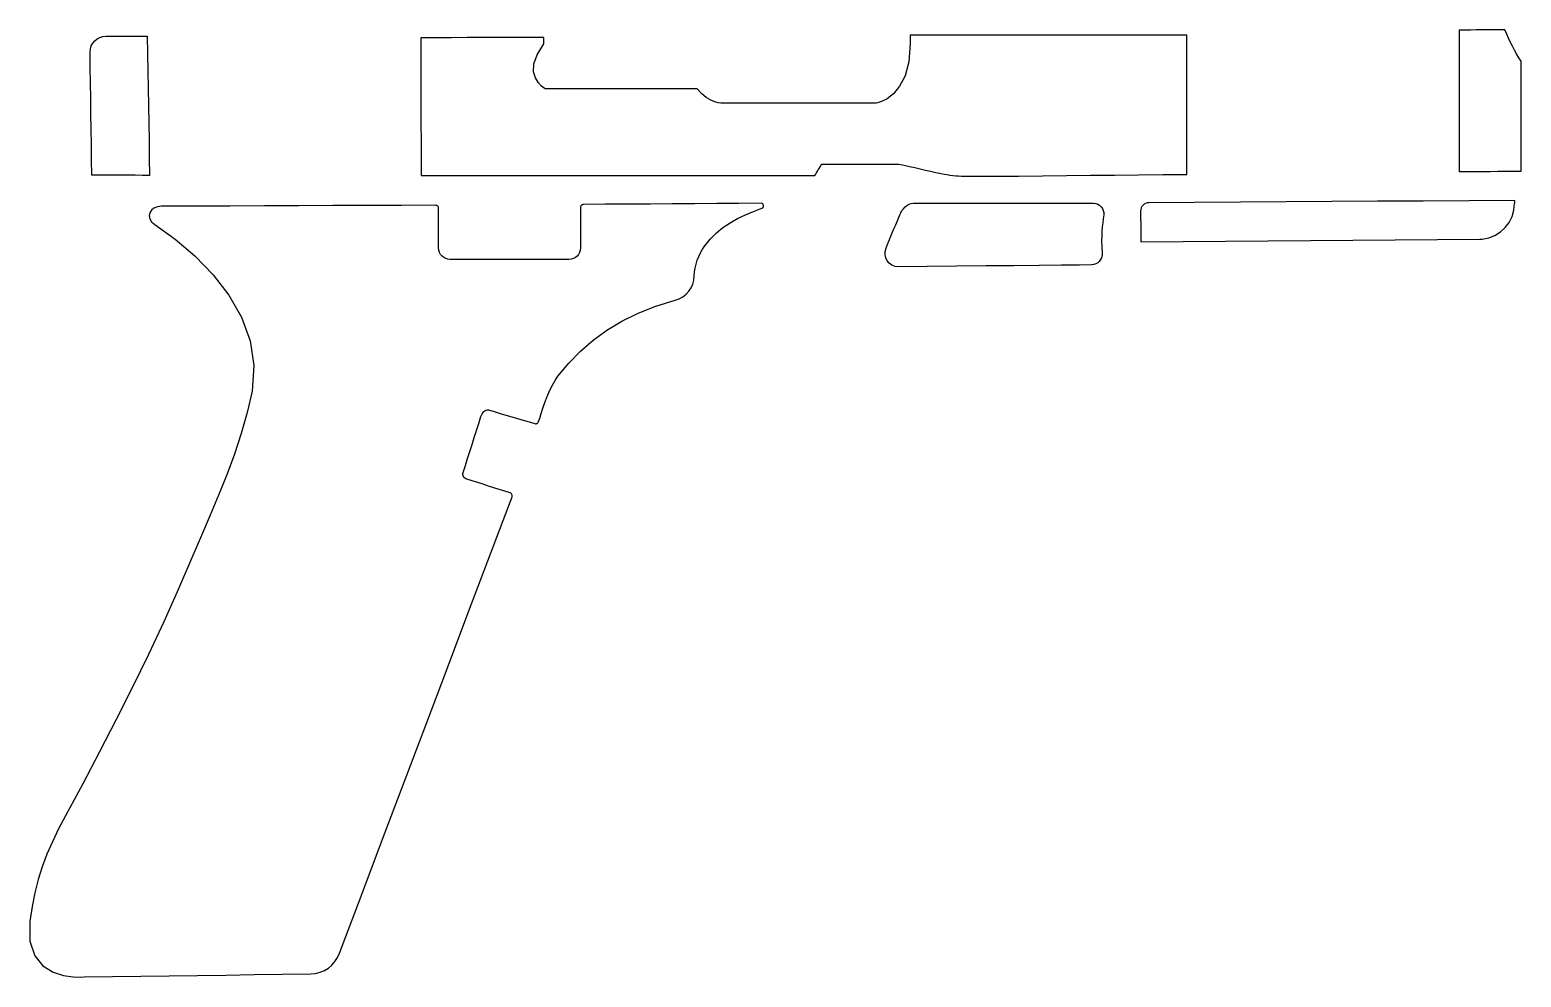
# Model space of a CAD drawing. Header units: metres. Extents: x 16 to 185, y -290 to -182.
import ezdxf

# ---------------------------------------------------------------- set-up
doc = ezdxf.new("R2010")
doc.units = ezdxf.units.M

msp = doc.modelspace()

# ---------------------------------------------------------------- linework, layer by layer
for points in [[(29.389324, -198.69531), (28.56738, -198.693786), (27.745436, -198.692262), (26.923492, -198.690738), (26.101548, -198.689214), (25.279604, -198.68769), (24.45766, -198.686166), (23.635716, -198.684642), (22.813772, -198.683118), (22.789134, -196.932296), (22.764496, -195.181474), (22.739858, -193.430652), (22.71522, -191.67983), (22.690582, -189.929008), (22.665944, -188.178186), (22.641306, -186.427364), (22.616668, -184.676542), (22.648672, -184.309258), (22.75078, -183.966612), (22.915372, -183.65597), (23.135082, -183.384952), (23.402544, -183.160924), (23.710392, -182.991506), (24.051514, -182.884318), (24.41829, -182.846472), (25.006554, -182.84571), (25.594818, -182.844948), (26.183082, -182.844186), (26.771346, -182.843424), (27.35961, -182.842662), (27.947874, -182.8419), (28.536138, -182.841138), (29.124402, -182.840376), (29.157422, -184.822338), (29.190442, -186.8043), (29.223462, -188.786262), (29.256482, -190.768224), (29.289502, -192.750186), (29.322522, -194.732148), (29.355542, -196.71411), (29.388562, -198.696072)], [(115.948206, -182.742332), (115.948206, -182.861204), (115.948206, -182.980076), (115.948206, -183.098948), (115.948206, -183.21782), (115.948206, -183.336692), (115.948206, -183.455564), (115.948206, -183.574436), (115.948206, -183.693308), (115.803426, -185.761884), (115.373912, -187.366148), (114.75339, -188.564266), (114.035586, -189.414404), (113.313972, -189.974474), (112.682528, -190.302642), (112.23498, -190.45682), (112.065054, -190.495428), (109.893354, -190.495428), (107.721654, -190.495428), (105.549954, -190.495428), (103.378254, -190.495428), (101.206554, -190.495428), (99.034854, -190.495428), (96.863154, -190.495428), (94.691454, -190.495428), (94.618556, -190.495174), (94.415102, -190.47968), (94.103698, -190.427102), (93.70695, -190.31585), (93.247464, -190.123826), (92.747846, -189.829186), (92.230956, -189.410086), (91.719146, -188.844936), (89.55405, -188.844936), (87.388954, -188.844936), (85.223858, -188.844936), (83.058762, -188.844936), (80.893666, -188.844936), (78.72857, -188.844936), (76.563474, -188.844936), (74.398378, -188.844936), (74.27976, -188.769752), (73.990708, -188.54166), (73.631044, -188.156596), (73.30059, -187.61075), (73.099168, -186.900058), (73.126854, -186.02071), (73.48347, -184.968896), (74.268838, -183.740552), (74.267822, -183.650636), (74.266806, -183.56072), (74.26579, -183.470804), (74.264774, -183.380888), (74.263758, -183.290972), (74.262742, -183.201056), (74.261726, -183.11114), (74.26071, -183.021224), (72.511666, -183.02224), (70.762622, -183.023256), (69.013578, -183.024272), (67.264534, -183.025288), (65.51549, -183.026304), (63.766446, -183.02732), (62.017402, -183.028336), (60.268358, -183.029352), (60.269882, -184.99074), (60.271406, -186.952128), (60.27293, -188.913516), (60.274454, -190.874904), (60.275978, -192.836292), (60.277502, -194.79768), (60.279026, -196.759068), (60.28055, -198.720456), (65.883282, -198.72071), (71.486014, -198.720964), (77.088746, -198.721218), (82.691478, -198.721472), (88.29421, -198.721726), (93.896942, -198.72198), (99.499674, -198.722234), (105.102406, -198.722488), (105.200958, -198.55942), (105.29951, -198.396352), (105.398062, -198.233284), (105.496614, -198.070216), (105.595166, -197.907148), (105.693718, -197.74408), (105.79227, -197.581012), (105.890822, -197.417944), (106.985816, -197.417944), (108.08081, -197.417944), (109.175804, -197.417944), (110.270798, -197.417944), (111.365792, -197.417944), (112.460786, -197.417944), (113.55578, -197.417944), (114.650774, -197.417944), (115.256056, -197.552056), (115.861338, -197.686168), (116.46662, -197.82028), (117.071902, -197.954392), (117.677184, -198.088504), (118.282466, -198.222616), (118.887748, -198.356728), (119.49303, -198.49084), (119.818912, -198.558404), (120.146318, -198.617332), (120.475248, -198.66737), (120.805194, -198.708772), (121.136156, -198.741284), (121.46788, -198.764906), (121.800366, -198.779638), (122.133106, -198.78548), (122.559318, -198.787258), (122.98553, -198.789036), (123.411742, -198.790814), (123.837954, -198.792592), (124.264166, -198.79437), (124.690378, -198.796148), (125.11659, -198.797926), (125.542802, -198.799704), (128.278382, -198.772272), (131.013962, -198.74484), (133.749542, -198.717408), (136.485122, -198.689976), (139.220702, -198.662544), (141.956282, -198.635112), (144.691862, -198.60768), (147.427442, -198.580248), (147.427442, -196.600318), (147.427442, -194.620388), (147.427442, -192.640458), (147.427442, -190.660528), (147.427442, -188.680598), (147.427442, -186.700668), (147.427442, -184.720738), (147.427442, -182.740808), (143.492474, -182.740808), (139.557506, -182.740808), (135.622538, -182.740808), (131.68757, -182.740808), (127.752602, -182.740808), (123.817634, -182.740808), (119.882666, -182.740808), (115.947698, -182.740808)], [(178.420268, -198.27494), (179.304188, -198.266558), (180.188108, -198.258176), (181.072028, -198.249794), (181.955948, -198.241412), (182.839868, -198.23303), (183.723788, -198.224648), (184.607708, -198.216266), (185.491628, -198.207884), (185.490612, -196.646292), (185.489596, -195.0847), (185.48858, -193.523108), (185.487564, -191.961516), (185.486548, -190.399924), (185.485532, -188.838332), (185.484516, -187.27674), (185.4835, -185.715148), (185.217816, -185.304684), (184.965848, -184.883806), (184.725564, -184.452514), (184.495186, -184.010554), (184.272936, -183.557926), (184.056782, -183.09463), (183.844946, -182.620412), (183.635396, -182.135018), (182.983378, -182.13832), (182.33136, -182.141622), (181.679342, -182.144924), (181.027324, -182.148226), (180.375306, -182.151528), (179.723288, -182.15483), (179.07127, -182.158132), (178.419252, -182.161434), (178.419252, -184.175908), (178.419252, -186.190382), (178.419252, -188.204856), (178.419252, -190.21933), (178.419252, -192.233804), (178.419252, -194.248278), (178.419252, -196.262752), (178.419252, -198.277226)], [(78.42758, -202.353926), (78.42758, -202.928982), (78.42758, -203.504038), (78.42758, -204.079094), (78.42758, -204.65415), (78.42758, -205.229206), (78.42758, -205.804262), (78.42758, -206.379318), (78.42758, -206.954374), (78.400656, -207.220312), (78.323186, -207.46847), (78.200758, -207.69326), (78.038706, -207.889348), (77.842618, -208.0514), (77.617828, -208.173828), (77.369924, -208.251298), (77.103986, -208.278222), (75.416918, -208.278222), (73.72985, -208.278222), (72.042782, -208.278222), (70.355714, -208.278222), (68.668646, -208.278222), (66.981578, -208.278222), (65.29451, -208.278222), (63.607442, -208.278222), (63.341504, -208.251298), (63.0936, -208.173828), (62.86881, -208.0514), (62.672722, -207.889348), (62.51067, -207.69326), (62.388242, -207.46847), (62.310772, -207.220566), (62.283848, -206.954628), (62.283848, -206.390748), (62.283848, -205.826868), (62.283848, -205.262988), (62.283848, -204.699108), (62.283848, -204.135228), (62.283848, -203.571348), (62.283848, -203.007468), (62.283848, -202.443588), (62.276736, -202.3745), (62.25667, -202.309984), (62.22492, -202.251818), (62.18301, -202.201018), (62.13221, -202.159108), (62.07379, -202.127612), (62.009274, -202.1078), (61.939932, -202.100942), (58.041286, -202.114912), (54.14264, -202.128882), (50.243994, -202.142852), (46.345348, -202.156822), (42.446702, -202.170792), (38.548056, -202.184762), (34.64941, -202.198732), (30.750764, -202.212702), (30.272736, -202.271376), (29.882846, -202.429618), (29.591508, -202.666092), (29.408882, -202.959208), (29.345128, -203.287884), (29.41066, -203.630784), (29.615638, -203.966572), (29.970222, -204.273912), (32.301434, -205.948534), (34.548826, -207.863948), (36.61918, -209.99958), (38.41877, -212.334856), (39.854378, -214.849456), (40.832532, -217.522806), (41.260014, -220.334332), (41.043098, -223.26346), (40.500808, -225.688398), (39.825422, -228.077014), (39.040816, -230.43515), (38.170866, -232.76814), (37.239702, -235.081826), (36.2712, -237.38205), (35.28949, -239.674146), (34.318448, -241.96421), (32.692848, -245.751604), (31.000192, -249.50928), (29.247338, -253.239778), (27.441144, -256.945384), (25.588722, -260.628638), (23.69693, -264.291826), (21.772626, -267.937234), (19.822922, -271.567402), (19.030442, -273.07921), (18.327116, -274.533868), (17.70888, -275.958554), (17.17167, -277.3807), (16.711676, -278.827738), (16.324834, -280.326846), (16.007334, -281.905456), (15.755366, -283.591), (15.756382, -285.854394), (16.306292, -287.508696), (17.240758, -288.64814), (18.395188, -289.36696), (19.605244, -289.75939), (20.706588, -289.919918), (21.534882, -289.942524), (21.925788, -289.921442), (21.92909, -289.921188), (21.932392, -289.920934), (21.935694, -289.92068), (21.938742, -289.920426), (21.94179, -289.920172), (21.945092, -289.919918), (21.948394, -289.919664), (21.951696, -289.91941), (25.172924, -289.87496), (28.394152, -289.83051), (31.61538, -289.78606), (34.836608, -289.74161), (38.057836, -289.69716), (41.279064, -289.65271), (44.500292, -289.60826), (47.72152, -289.56381), (48.266604, -289.51428), (48.788066, -289.383724), (49.27854, -289.17773), (49.730152, -288.901886), (50.135536, -288.561526), (50.486818, -288.162238), (50.776632, -287.709356), (50.997104, -287.208468), (53.45303, -280.71826), (55.908956, -274.228052), (58.364882, -267.737844), (60.820808, -261.247636), (63.276734, -254.757174), (65.73266, -248.266966), (68.188586, -241.776758), (70.644512, -235.28655), (70.6628, -235.215684), (70.665594, -235.144818), (70.654164, -235.076238), (70.629272, -235.011976), (70.592188, -234.95381), (70.543674, -234.904026), (70.485, -234.864402), (70.416928, -234.837224), (69.801994, -234.640374), (69.18706, -234.443524), (68.572126, -234.246674), (67.957192, -234.049824), (67.342258, -233.852974), (66.727324, -233.656124), (66.11239, -233.459274), (65.497456, -233.262424), (65.38087, -233.216196), (65.27927, -233.149394), (65.19418, -233.06532), (65.127632, -232.967276), (65.08115, -232.858056), (65.056512, -232.741216), (65.055496, -232.61955), (65.079626, -232.496614), (65.332102, -231.699816), (65.584578, -230.903018), (65.837054, -230.10622), (66.08953, -229.309422), (66.342006, -228.512624), (66.594482, -227.715826), (66.846958, -226.919028), (67.099434, -226.12223), (67.153028, -225.982022), (67.22872, -225.840036), (67.322954, -225.704146), (67.432428, -225.581972), (67.554094, -225.481388), (67.68465, -225.410268), (67.820794, -225.376486), (67.959224, -225.387408), (68.61937, -225.582988), (69.279516, -225.778568), (69.939662, -225.974148), (70.599808, -226.169728), (71.259954, -226.365308), (71.9201, -226.560888), (72.580246, -226.756468), (73.240392, -226.952048), (73.305162, -226.962462), (73.368916, -226.960684), (73.430384, -226.947222), (73.488042, -226.923092), (73.540366, -226.888802), (73.585832, -226.845368), (73.622916, -226.793552), (73.650348, -226.734116), (73.667112, -226.686364), (73.683876, -226.638612), (73.70064, -226.59086), (73.717404, -226.543108), (73.734168, -226.495356), (73.750932, -226.447604), (73.767696, -226.399852), (73.78446, -226.3521), (73.939908, -225.798634), (74.137012, -225.181922), (74.36993, -224.526856), (74.63282, -223.858582), (74.91984, -223.202246), (75.225402, -222.58274), (75.54341, -222.025464), (75.868022, -221.55531), (77.107796, -220.072458), (78.437232, -218.702382), (79.87284, -217.446098), (81.430876, -216.304876), (83.12785, -215.279986), (84.980272, -214.37219), (87.004398, -213.582758), (89.216738, -212.91296), (89.669874, -212.752178), (90.0811, -212.523578), (90.445336, -212.23478), (90.757248, -211.892896), (91.011502, -211.5058), (91.202764, -211.080604), (91.325446, -210.624674), (91.374468, -210.14563), (91.404694, -209.692748), (91.474036, -209.241898), (91.580208, -208.79562), (91.720924, -208.356454), (91.893644, -207.926686), (92.095828, -207.50911), (92.32519, -207.106266), (92.57919, -206.720694), (93.199966, -205.942184), (93.891608, -205.25232), (94.646242, -204.641196), (95.45574, -204.09916), (96.311974, -203.61656), (97.20707, -203.18349), (98.133154, -202.790552), (99.081844, -202.42784), (99.177348, -202.372214), (99.238816, -202.29449), (99.267772, -202.203558), (99.265994, -202.108816), (99.235006, -202.019408), (99.176586, -201.944478), (99.092004, -201.89317), (98.983292, -201.874628), (96.456246, -201.891392), (93.9292, -201.908156), (91.402154, -201.92492), (88.875108, -201.941684), (86.348062, -201.958448), (83.821016, -201.975212), (81.29397, -201.991976), (78.766924, -202.00874), (78.698598, -202.01636), (78.634844, -202.03668), (78.57744, -202.06843), (78.527402, -202.11034), (78.486254, -202.160886), (78.455012, -202.218798), (78.435454, -202.282552), (78.428596, -202.351132)], [(113.505742, -206.174594), (113.665762, -205.802992), (113.825782, -205.43139), (113.985802, -205.059788), (114.145822, -204.688186), (114.305842, -204.316584), (114.465862, -203.944982), (114.625882, -203.57338), (114.785902, -203.201778), (114.884962, -202.952858), (115.018058, -202.713082), (115.181634, -202.49007), (115.37188, -202.29068), (115.584986, -202.122278), (115.817396, -201.99223), (116.065046, -201.907648), (116.32438, -201.875898), (118.885208, -201.875898), (121.446036, -201.875898), (124.006864, -201.875898), (126.567692, -201.875898), (129.12852, -201.875898), (131.689348, -201.875898), (134.250176, -201.875898), (136.811004, -201.875898), (137.067544, -201.901044), (137.304018, -201.97826), (137.514584, -202.10145), (137.693654, -202.264264), (137.835386, -202.460098), (137.934192, -202.682856), (137.98423, -202.926188), (137.979912, -203.183744), (137.919968, -203.646278), (137.862564, -204.10043), (137.812018, -204.56271), (137.771886, -205.049374), (137.746486, -205.576678), (137.739374, -206.161132), (137.754868, -206.818992), (137.796524, -207.566514), (137.788142, -207.824832), (137.72896, -208.06791), (137.624058, -208.289906), (137.478516, -208.485232), (137.297668, -208.648046), (137.086594, -208.772506), (136.850374, -208.853024), (136.594088, -208.883758), (135.205216, -208.901538), (133.183376, -208.923636), (130.650996, -208.94929), (127.730758, -208.977484), (124.545598, -209.007456), (121.217944, -209.03819), (117.870732, -209.069178), (114.62639, -209.099404), (114.230404, -209.052414), (113.877344, -208.913222), (113.576862, -208.69656), (113.338864, -208.41716), (113.173256, -208.089754), (113.08969, -207.729074), (113.098072, -207.349852), (113.208054, -206.966566), (113.209324, -206.963772), (113.210594, -206.960978), (113.211864, -206.958184), (113.213134, -206.95539), (113.214404, -206.952596), (113.215674, -206.949802), (113.216944, -206.947008), (113.218214, -206.944214), (113.258346, -206.849726), (113.297208, -206.75473), (113.335054, -206.659226), (113.37163, -206.563468), (113.40719, -206.467202), (113.44148, -206.370428), (113.4745, -206.2734), (113.506504, -206.175864)], [(142.20063, -206.252826), (147.025614, -206.215488), (151.850598, -206.17815), (156.675582, -206.140812), (161.500566, -206.103474), (166.32555, -206.066136), (171.150534, -206.028798), (175.975518, -205.99146), (180.800502, -205.954122), (180.832506, -205.953614), (180.86451, -205.952852), (180.896514, -205.951836), (180.928518, -205.950566), (180.960522, -205.949042), (180.992526, -205.947264), (181.02453, -205.945232), (181.056534, -205.942946), (181.811168, -205.80731), (182.506366, -205.534006), (183.129936, -205.139036), (183.669686, -204.638148), (184.113678, -204.04709), (184.44972, -203.38161), (184.66562, -202.65771), (184.74944, -201.891138), (184.750964, -201.849482), (184.752488, -201.807826), (184.754012, -201.76617), (184.755536, -201.72426), (184.75706, -201.682604), (184.758584, -201.640948), (184.760108, -201.599038), (184.761632, -201.557382), (179.556664, -201.58837), (174.351696, -201.619358), (169.146728, -201.650346), (163.94176, -201.681334), (158.736792, -201.712322), (153.531824, -201.74331), (148.326856, -201.774298), (143.121888, -201.805286), (142.930118, -201.82586), (142.75181, -201.882502), (142.59052, -201.971402), (142.450312, -202.088496), (142.334996, -202.230228), (142.248382, -202.392534), (142.194026, -202.571604), (142.175992, -202.763628), (142.179294, -203.2), (142.182596, -203.636372), (142.185898, -204.072744), (142.1892, -204.509116), (142.192502, -204.945488), (142.195804, -205.38186), (142.198852, -205.818232), (142.202154, -206.254604)]]:
    msp.add_lwpolyline(points)

doc.saveas('drawing.dxf')
